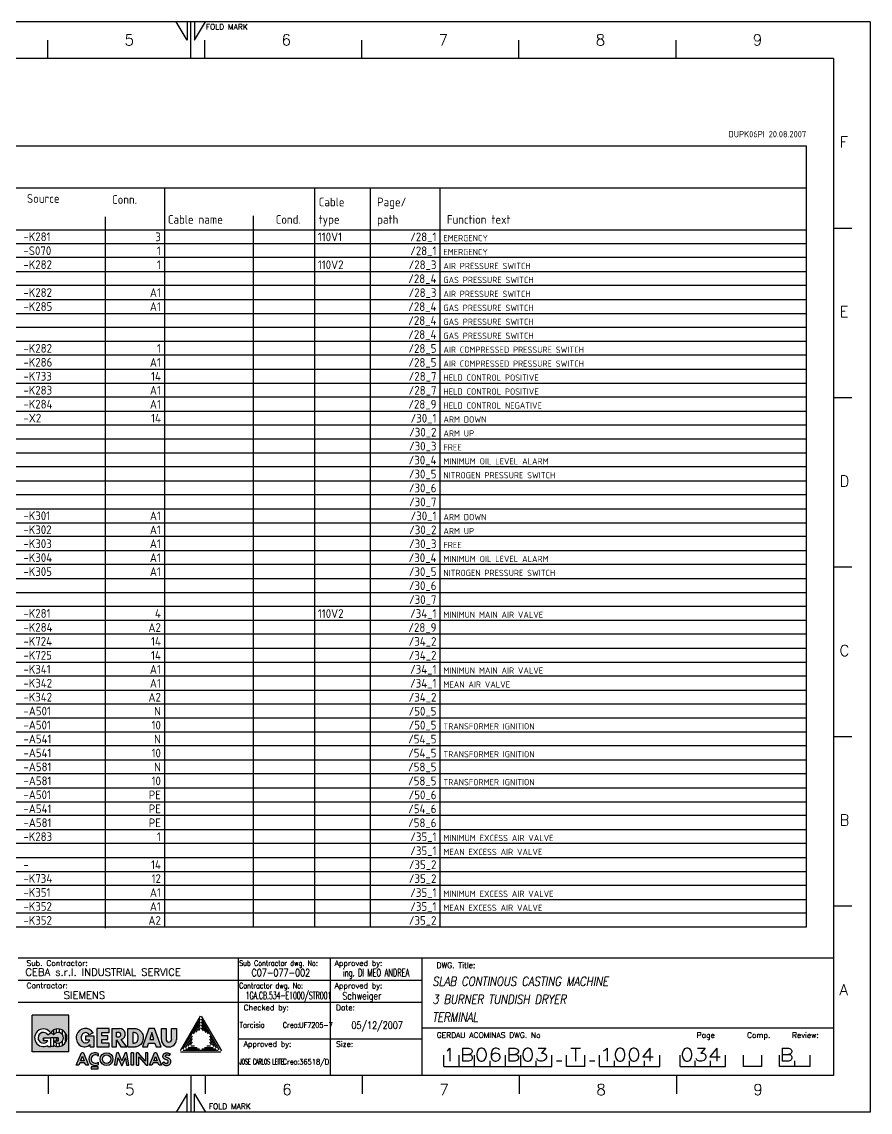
# Model space of a CAD drawing. Extents: x 520 to 940, y 6 to 303.
# Drawn here: x 709.1 to 940.2, y 6.5 to 303.5 of the extents above; entities that cross this region are included whole.
import ezdxf
from ezdxf.enums import TextEntityAlignment as Align

# ---------------------------------------------------------------- set-up
doc = ezdxf.new("R2010")
doc.units = 0
doc.header["$LTSCALE"] = 25
doc.header["$MEASUREMENT"] = 0
doc.linetypes.add('EPLANLINE7', pattern=[0])
doc.layers.get('0').update_dxf_attribs({"linetype": 'CONTINUOUS'})
for name, color, linetype in [('BORDO', 1, 'CONTINUOUS'), ('FORM_1', 7, 'CONTINUOUS'), ('FORM_2', 4, 'CONTINUOUS'), ('FORM_3', 6, 'CONTINUOUS'), ('FORM_4', 1, 'CONTINUOUS'), ('TESTO', 5, 'CONTINUOUS')]:
    doc.layers.add(name, color=color, linetype=linetype)
doc.styles.add('ROMANS', font='romans.shx', dxfattribs={"width": 0.7, "oblique": 10, "height": 4})
doc.styles.get("Standard").update_dxf_attribs({"font": 'isocp.shx'})

# ---------------------------------------------------------------- blocks, each defined once
blk = doc.blocks.new('Format A3')
at = {"layer": 'FORM_1'}
h = blk.add_hatch(color=256, dxfattribs=at)
edge = h.paths.add_edge_path()
edge.add_line((217.87, 22.79), (217.87, 17.78))
edge.add_line((217.87, 17.78), (219.92, 17.78))
edge.add_spline(control_points=[(219.92, 17.78), (220.24, 17.85), (220.98, 18), (221.84, 18.93), (222.13, 20.2), (221.81, 21.63), (220.8, 22.71), (219.89, 22.77), (219.58, 22.79)], knot_values=[0, 0, 0, 0, 0.968333, 2.238245, 3.514092, 4.752916, 6.526982, 7.43734, 7.43734, 7.43734, 7.43734], degree=3, periodic=0)
edge.add_line((219.58, 22.79), (217.87, 22.79))
edge = h.paths.add_edge_path(flags=16)
edge.add_spline(control_points=[(219.59, 21.67), (219.7, 21.66), (220.06, 21.63), (220.6, 21.16), (220.68, 20.32), (220.63, 19.48), (220.1, 18.85), (219.69, 18.84), (219.58, 18.84)], knot_values=[0, 0, 0, 0, 0.326882, 1.089251, 1.872602, 2.763575, 3.625522, 3.966209, 3.966209, 3.966209, 3.966209], degree=3, periodic=0)
edge.add_line((219.58, 18.84), (219.17, 18.84))
edge.add_line((219.17, 18.84), (219.17, 21.67))
edge.add_line((219.17, 21.67), (219.59, 21.67))
h.paths.add_polyline_path([(223.55, 22.79), (221.81, 17.78), (223.19, 17.78), (223.48, 18.84), (225.23, 18.84), (225.54, 17.78), (226.94, 17.78), (225.11, 22.79)])
h.paths.add_polyline_path([(224.33, 21.67), (224.94, 19.81), (223.79, 19.81)], flags=16)
h.paths.add_polyline_path([(228.25, 22.79), (226.96, 22.79), (226.97, 19.8, 0.995265), (231.07, 19.81), (231.07, 22.79), (229.77, 22.79), (229.77, 19.87, -1), (228.25, 19.87)])
h.paths.add_polyline_path([(215.57, 22.79), (213.43, 22.79), (213.43, 17.78), (214.72, 17.78), (214.72, 19.66), (215.93, 17.78), (217.52, 17.78), (216.02, 19.84, 0.906396)])
h.paths.add_polyline_path([(215.29, 20.49), (214.72, 20.5), (214.72, 21.75), (215.31, 21.75, -1.017604)], flags=16)
h.paths.add_polyline_path([(209.42, 22.79), (209.42, 17.78), (212.73, 17.78), (212.73, 18.83), (210.73, 18.83), (210.73, 19.76), (212.41, 19.76), (212.41, 20.8), (210.73, 20.8), (210.73, 21.67), (212.73, 21.67), (212.73, 22.79)])
edge = h.paths.add_edge_path()
edge.add_ellipse((206.05, 20.28), major_axis=(0, -2.49), ratio=0.91559, start_angle=180.5657, end_angle=401.2517)
edge.add_line((207.56, 18.41), (207.56, 17.78))
edge.add_line((207.56, 17.78), (208.68, 17.78))
edge.add_line((208.68, 17.78), (208.68, 20.66))
edge.add_line((208.68, 20.66), (206.26, 20.66))
edge.add_line((206.26, 20.66), (206.26, 19.69))
edge.add_line((206.26, 19.69), (207.49, 19.69))
edge.add_ellipse((206.34, 20.25), major_axis=(0, -1.41), ratio=0.88785, start_angle=126.9107, end_angle=426.8029, ccw=False)
edge.add_line((207.34, 21.09), (208.41, 21.6))
edge.add_arc((206.36, 20.45), 2.34, 29.2872, 98.191)
h.paths.add_polyline_path([(205.74, 16.12), (205.19, 16.12), (203.77, 12.78), (204.46, 12.78), (204.76, 13.48), (206.07, 13.48), (206.44, 12.78), (207.11, 12.79)])
h.paths.add_polyline_path([(205.46, 15.22), (205.93, 14.01), (204.97, 14.01)], flags=16)
h.paths.add_polyline_path([(209.78, 12.92), (209.78, 13.66, -2.423597), (209.78, 15.28), (209.78, 16.02, 1.652966)])
h.paths.add_polyline_path([(210.29, 14.45, 1), (213.8, 14.45, 1)])
h.paths.add_polyline_path([(213.19, 14.45, -1), (210.89, 14.45, -1)], flags=16)
h.paths.add_polyline_path([(215.31, 16.12), (214.82, 16.12), (214.22, 12.78), (214.87, 12.78), (215.21, 14.84), (216.1, 12.73), (216.28, 12.73), (217.19, 14.84), (217.49, 12.78), (218.15, 12.78), (217.6, 16.12), (217.12, 16.12), (216.2, 13.99)])
h.paths.add_polyline_path([(219.4, 16.12), (218.75, 16.12), (218.75, 12.78), (219.4, 12.78)])
h.paths.add_polyline_path([(220.16, 12.78), (220.81, 12.78), (220.81, 15.04), (222.79, 12.78), (223.3, 12.78), (223.3, 16.12), (222.65, 16.12), (222.65, 13.88), (220.68, 16.12), (220.16, 16.12)])
h.paths.add_polyline_path([(225.66, 16.12), (225.13, 16.12), (223.7, 12.77), (224.39, 12.77), (224.69, 13.47), (226, 13.47), (226.37, 12.77), (227.04, 12.77)])
h.paths.add_polyline_path([(225.39, 15.2), (225.86, 14), (224.9, 14)], flags=16)
edge = h.paths.add_edge_path()
edge.add_spline(control_points=[(229.42, 15.81), (229.38, 15.84), (229.32, 15.89), (229.21, 15.96), (229.1, 16.02), (228.95, 16.09), (228.79, 16.14), (228.58, 16.18), (228.37, 16.18), (228.14, 16.15), (227.97, 16.08), (227.8, 16), (227.66, 15.88), (227.54, 15.75), (227.47, 15.59), (227.4, 15.42), (227.39, 15.24), (227.4, 15.04), (227.44, 14.85), (227.57, 14.66), (227.73, 14.54), (227.92, 14.42), (228.08, 14.35), (228.25, 14.29), (228.42, 14.23), (228.59, 14.16), (228.73, 14.07), (228.81, 13.98), (228.85, 13.89), (228.87, 13.78), (228.86, 13.67), (228.81, 13.54), (228.72, 13.42), (228.56, 13.32), (228.37, 13.29), (228.2, 13.3), (228.07, 13.34), (227.98, 13.38), (227.9, 13.44), (227.81, 13.5), (227.72, 13.6), (227.68, 13.69), (227.64, 13.74)], knot_values=[0, 0, 0, 0, 0.129897, 0.252239, 0.381983, 0.506097, 0.749316, 0.87783, 1.167741, 1.365595, 1.552935, 1.738999, 1.918105, 2.09238, 2.269928, 2.449255, 2.632957, 2.790606, 3.065835, 3.193419, 3.483878, 3.653535, 3.853782, 4.021202, 4.182707, 4.402789, 4.570564, 4.668988, 4.759204, 4.855589, 5.007336, 5.095097, 5.270281, 5.443299, 5.63607, 5.844858, 5.950481, 6.046454, 6.146081, 6.249423, 6.351995, 6.544354, 6.544354, 6.544354, 6.544354], degree=3, periodic=0)
edge.add_line((227.64, 13.74), (227.22, 13.33))
edge.add_spline(control_points=[(227.22, 13.33), (227.25, 13.3), (227.3, 13.21), (227.44, 13.06), (227.61, 12.91), (227.84, 12.8), (228.04, 12.73), (228.25, 12.7), (228.44, 12.69), (228.72, 12.72), (228.99, 12.82), (229.25, 13.03), (229.41, 13.25), (229.53, 13.57), (229.55, 13.89), (229.48, 14.23), (229.32, 14.44), (229.15, 14.58), (228.98, 14.67), (228.78, 14.76), (228.59, 14.83), (228.39, 14.91), (228.2, 15), (228.05, 15.18), (228.07, 15.39), (228.2, 15.54), (228.35, 15.61), (228.48, 15.63), (228.66, 15.63), (228.84, 15.57), (228.98, 15.46), (229.05, 15.4), (229.08, 15.37)], knot_values=[0, 0, 0, 0, 0.131114, 0.305389, 0.623258, 0.772631, 1.083491, 1.243018, 1.425854, 1.654083, 2.072988, 2.274716, 2.662927, 2.870188, 3.280959, 3.591243, 3.888658, 4.0589, 4.248032, 4.476436, 4.699919, 4.85554, 5.137678, 5.317889, 5.513624, 5.728226, 5.888869, 5.979085, 6.142909, 6.403998, 6.552706, 6.676571, 6.676571, 6.676571, 6.676571], degree=3, periodic=0)
edge.add_line((229.08, 15.37), (229.42, 15.81))
h.paths.add_polyline_path([(207.88, 12.33), (207.88, 11.83), (209.78, 11.83), (209.79, 12.33)])
h.paths.add_polyline_path([(201.77, 26.45), (191.77, 26.45), (191.77, 16.45), (201.77, 16.45)])
h.paths.add_polyline_path([(197.64, 18.19), (197.64, 17.87), (196.84, 17.87), (196.04, 17.87), (196.04, 18.19, -2.312045), (196.84, 21.6, -2.312045)], flags=16)
h.paths.add_polyline_path([(197.64, 19.43), (198.44, 19.43), (198.44, 20.27), (196.84, 20.27), (194.84, 20.27), (194.84, 19.43), (196.04, 19.43, -3.248328), (196.05, 21.08), (196.84, 21.6), (197.62, 21.08, -3.248328)], flags=0)
for p, q in [((420, 297), (0, 297)), ((234, 292), (231, 297)), ((234, 297), (234, 292)), ((235, 287), (235, 297)), ((236, 292), (239, 297)), ((236, 297), (236, 292)), ((420, 297), (420, 0)), ((195.93, 292), (195.93, 287)), ((238.7, 292), (238.7, 287)), ((281.48, 292), (281.48, 287)), ((324.26, 292), (324.26, 287)), ((367.03, 292), (367.03, 287)), ((410, 240.83), (415, 240.83)), ((410, 194.66), (415, 194.66)), ((410, 148.5), (415, 148.5)), ((410, 102.33), (415, 102.33)), ((410, 56.17), (415, 56.17)), ((248, 30), (248, 42)), ((273, 10), (273, 42)), ((188.01, 36), (298, 36)), ((191.77, 16.45), (191.77, 26.45)), ((201.77, 26.45), (191.77, 26.45)), ((201.77, 16.45), (201.77, 26.45)), ((237.53, 26.19), (232.06, 16.71)), ((237.53, 25.39), (232.76, 17.12)), ((237.53, 24.59), (235.65, 21.33)), ((237.53, 23.79), (236.34, 21.73)), ((237.83, 26.19), (243.31, 16.71)), ((237.83, 25.39), (242.62, 17.11)), ((237.83, 24.59), (239.72, 21.33)), ((237.83, 23.79), (239.03, 21.73)), ((196.04, 21.07), (196.84, 21.6)), ((197.64, 21.07), (196.84, 21.6)), ((197.64, 21.07), (197.64, 22.35)), ((198.44, 21.68), (198.44, 22.64)), ((199.24, 21.68), (199.24, 22.64)), ((200.04, 21.11), (200.04, 22.35)), ((200.84, 18.94), (200.84, 21.6)), ((208.41, 21.6), (207.34, 21.09)), ((209.42, 22.79), (209.42, 17.78)), ((212.73, 22.79), (209.42, 22.79)), ((210.73, 20.8), (210.73, 21.67)), ((210.73, 21.67), (212.73, 21.67)), ((212.41, 20.8), (210.73, 20.8)), ((212.41, 19.76), (212.41, 20.8)), ((212.73, 21.67), (212.73, 22.79)), ((213.43, 22.79), (213.43, 17.78)), ((213.43, 22.79), (215.57, 22.79)), ((214.72, 20.5), (214.72, 21.75)), ((214.72, 21.75), (215.31, 21.75)), ((217.87, 17.78), (217.87, 22.79)), ((217.87, 22.79), (219.58, 22.79)), ((223.55, 22.79), (221.81, 17.78)), ((225.11, 22.79), (223.55, 22.79)), ((224.33, 21.67), (223.79, 19.81)), ((224.94, 19.81), (224.33, 21.67)), ((226.94, 17.78), (225.11, 22.79)), ((226.97, 19.83), (226.96, 22.79)), ((226.96, 22.79), (228.25, 22.79)), ((228.25, 22.79), (228.25, 19.87)), ((229.77, 19.87), (229.77, 22.79)), ((229.77, 22.79), (231.07, 22.79)), ((231.07, 22.79), (231.07, 19.81)), ((237.53, 22.99), (237.04, 22.13)), ((237.83, 22.99), (238.33, 22.13)), ((298, 23), (410, 23)), ((194.84, 20.27), (196.84, 20.27)), ((194.84, 20.27), (196.84, 20.27)), ((194.84, 19.43), (194.84, 20.27)), ((194.84, 20.27), (194.84, 19.43)), ((196.04, 19.43), (194.84, 19.43)), ((196.04, 17.87), (196.04, 18.19)), ((196.04, 17.87), (196.84, 17.87)), ((196.84, 17.87), (196.84, 20.27)), ((198.84, 20.27), (196.84, 20.27)), ((198.84, 20.27), (196.84, 20.27)), ((197.64, 17.87), (196.84, 17.87)), ((197.64, 17.87), (197.64, 20.27)), ((197.64, 19.43), (198.84, 19.43)), ((197.64, 17.87), (197.64, 18.19)), ((198.44, 19.43), (198.44, 20.27)), ((198.44, 17.9), (198.44, 18.86)), ((198.84, 20.27), (198.84, 19.43)), ((198.84, 19.43), (198.84, 20.27)), ((199.24, 17.9), (199.24, 18.86)), ((200.04, 18.19), (200.04, 19.43)), ((208.68, 20.66), (206.26, 20.66)), ((206.26, 20.66), (206.26, 19.69)), ((206.26, 19.69), (207.49, 19.69)), ((207.56, 17.78), (207.56, 18.41)), ((208.68, 17.78), (208.68, 20.66)), ((210.73, 18.83), (210.73, 19.76)), ((210.73, 19.76), (212.41, 19.76)), ((212.73, 18.83), (210.73, 18.83)), ((212.73, 17.78), (212.73, 18.83)), ((214.72, 20.5), (215.31, 20.49)), ((214.72, 19.66), (215.93, 17.78)), ((214.72, 17.78), (214.72, 19.66)), ((217.52, 17.78), (216.02, 19.84)), ((223.19, 17.78), (223.48, 18.84)), ((223.48, 18.84), (225.23, 18.84)), ((223.79, 19.81), (224.94, 19.81)), ((225.23, 18.84), (225.54, 17.78)), ((235.33, 20.78), (233.45, 17.52)), ((235.33, 19.98), (234.14, 17.92)), ((235.33, 19.18), (234.84, 18.32)), ((234.98, 18.05), (235.98, 18.05)), ((239.39, 18.05), (240.39, 18.05)), ((240.04, 20.78), (241.92, 17.51)), ((240.04, 19.98), (241.23, 17.91)), ((240.04, 19.18), (240.54, 18.31)), ((248, 20), (298, 20)), ((201.77, 16.45), (191.77, 16.45)), ((203.77, 12.78), (205.19, 16.12)), ((204.97, 14.01), (205.46, 15.22)), ((205.74, 16.12), (205.19, 16.12)), ((205.46, 15.22), (205.93, 14.01)), ((205.74, 16.12), (207.11, 12.79)), ((207.56, 17.78), (208.68, 17.78)), ((209.42, 17.78), (212.73, 17.78)), ((209.78, 16.02), (209.78, 15.23)), ((213.43, 17.78), (214.72, 17.78)), ((214.22, 12.78), (214.82, 16.12)), ((215.31, 16.12), (214.82, 16.12)), ((216.2, 13.99), (215.31, 16.12)), ((215.93, 17.78), (217.52, 17.78)), ((217.12, 16.12), (216.2, 13.99)), ((217.6, 16.12), (217.12, 16.12)), ((218.15, 12.78), (217.6, 16.12)), ((217.87, 17.78), (219.92, 17.78)), ((218.75, 12.78), (218.75, 16.12)), ((219.4, 16.12), (218.75, 16.12)), ((219.4, 16.12), (219.4, 12.78)), ((220.16, 12.79), (220.16, 16.12)), ((220.68, 16.12), (220.16, 16.12)), ((222.65, 13.88), (220.68, 16.12)), ((220.81, 15.04), (222.79, 12.78)), ((220.81, 12.78), (220.81, 15.04)), ((221.81, 17.78), (223.19, 17.78)), ((222.65, 16.12), (222.65, 13.88)), ((223.3, 16.12), (222.65, 16.12)), ((223.3, 12.78), (223.3, 16.12)), ((223.7, 12.77), (225.13, 16.12)), ((224.9, 14), (225.39, 15.2)), ((225.66, 16.12), (225.13, 16.12)), ((225.39, 15.2), (225.86, 14)), ((225.54, 17.78), (226.94, 17.78)), ((225.66, 16.12), (227.04, 12.77)), ((229.08, 15.36), (229.42, 15.81)), ((232.21, 16.45), (243.16, 16.45)), ((232.9, 16.85), (242.47, 16.85)), ((233.6, 17.25), (237.37, 17.25)), ((234.29, 17.65), (236.67, 17.65)), ((238, 17.25), (241.77, 17.25)), ((238.7, 17.65), (241.08, 17.65)), ((204.46, 12.78), (203.77, 12.78)), ((204.76, 13.48), (204.46, 12.78)), ((206.07, 13.48), (204.76, 13.48)), ((205.93, 14.01), (204.97, 14.01)), ((206.44, 12.78), (206.07, 13.48)), ((207.11, 12.79), (206.44, 12.78)), ((207.88, 12.33), (207.88, 11.83)), ((209.79, 12.33), (207.88, 12.33)), ((209.78, 13.66), (209.78, 12.9)), ((209.78, 11.83), (209.79, 12.33)), ((214.87, 12.78), (214.22, 12.78)), ((214.87, 12.78), (215.21, 14.84)), ((215.21, 14.84), (216.1, 12.73)), ((216.1, 12.73), (216.28, 12.73)), ((216.28, 12.73), (217.19, 14.84)), ((217.19, 14.84), (217.49, 12.78)), ((217.49, 12.78), (218.15, 12.78)), ((219.4, 12.78), (218.75, 12.78)), ((220.16, 12.78), (220.81, 12.78)), ((222.79, 12.78), (223.3, 12.78)), ((224.39, 12.77), (223.7, 12.77)), ((224.69, 13.47), (224.39, 12.77)), ((226, 13.47), (224.69, 13.47)), ((225.86, 14), (224.9, 14)), ((226.37, 12.77), (226, 13.47)), ((227.04, 12.77), (226.37, 12.77)), ((227.22, 13.33), (227.64, 13.74)), ((196.11, 10), (196.11, 5)), ((207.88, 11.83), (209.78, 11.83)), ((235, 10), (235, 0)), ((238.89, 10), (238.89, 5)), ((281.66, 10), (281.66, 5)), ((324.44, 10), (324.44, 5)), ((367.22, 10), (367.22, 5)), ((234, 5), (231, 0)), ((234, 0), (234, 5)), ((236, 5), (239, 0)), ((236, 0), (236, 5)), ((420, 0), (0, 0))]:
    blk.add_line(p, q, dxfattribs=at)
blk.add_lwpolyline([(219.59, 21.67), (219.17, 21.67), (219.17, 18.84), (219.58, 18.84)], dxfattribs=at)
for radius in [1.75, 1.15]:
    blk.add_circle((212.04, 14.45), radius, dxfattribs=at)
for centre, radius, start, end in [((194.84, 20.27), 2.4, 33.5573, 300), ((194.84, 20.27), 1.46, 33.5573, 325.1132), ((198.84, 20.27), 2.4, 240, 146.4427), ((198.84, 20.27), 1.46, 214.8868, 146.4427), ((206.36, 20.45), 2.34, 29.2872, 98.191), ((215.31, 21.12), 0.633, 270, 90), ((215.65, 21.29), 1.5, 284.2434, 92.9996), ((229.02, 19.82), 2.05, 179.8525, 0.1475), ((229.01, 19.87), 0.761, 180, 0), ((208.97, 14.47), 1.75, 62.3456, 297.6544), ((208.97, 14.47), 1.15, 44.8431, 315.1569)]:
    blk.add_arc(centre, radius, start, end, dxfattribs=at)
for centre, major_axis, ratio, start_param, end_param in [((206.05, 20.28), (0, -2.49), 0.91559, 3.151467, 7.003163), ((206.34, 20.25), (0, -1.41), 0.88785, 2.21501, 7.449115)]:
    blk.add_ellipse(centre, major_axis=major_axis, ratio=ratio, start_param=start_param, end_param=end_param, dxfattribs=at)
for points in [[(219.58, 22.79), (220.48, 22.65), (221.76, 21.42), (222.04, 20.21), (221.73, 18.97), (220.84, 18.07), (219.92, 17.78)], [(219.58, 18.84), (219.91, 18.87), (220.52, 19.48), (220.66, 20.37), (220.5, 21.13), (219.91, 21.62), (219.59, 21.67)], [(227.22, 13.33), (227.3, 13.23), (227.41, 13.09), (227.66, 12.89), (227.79, 12.82), (228.09, 12.73), (228.24, 12.7), (228.43, 12.7), (228.65, 12.72), (229.04, 12.87), (229.2, 13), (229.43, 13.31), (229.5, 13.51), (229.53, 13.92), (229.46, 14.22), (229.28, 14.46), (229.15, 14.57), (228.99, 14.66), (228.78, 14.76), (228.57, 14.84), (228.43, 14.9), (228.18, 15.03), (228.07, 15.18), (228.09, 15.37), (228.22, 15.54), (228.37, 15.61), (228.46, 15.63), (228.62, 15.63), (228.87, 15.54), (228.99, 15.45), (229.08, 15.37)], [(227.64, 13.74), (227.75, 13.58), (227.81, 13.5), (227.9, 13.44), (227.98, 13.38), (228.07, 13.35), (228.17, 13.31), (228.38, 13.3), (228.56, 13.33), (228.71, 13.43), (228.82, 13.57), (228.85, 13.65), (228.86, 13.8), (228.84, 13.89), (228.8, 13.98), (228.74, 14.05), (228.6, 14.15), (228.4, 14.23), (228.25, 14.29), (228.09, 14.35), (227.91, 14.43), (227.76, 14.52), (227.54, 14.71), (227.47, 14.81), (227.4, 15.08), (227.39, 15.24), (227.41, 15.42), (227.47, 15.59), (227.55, 15.75), (227.66, 15.88), (227.8, 15.99), (227.97, 16.08), (228.14, 16.14), (228.34, 16.17), (228.63, 16.17), (228.75, 16.14), (228.99, 16.07), (229.1, 16.02), (229.21, 15.96), (229.31, 15.89), (229.42, 15.81)]]:
    blk.add_spline(points, degree=3, dxfattribs=at)
at = {"layer": 'FORM_3'}
for p, q in [((410, 287), (25, 287)), ((410, 287), (410, 10)), ((410, 10), (25, 10))]:
    blk.add_line(p, q, dxfattribs=at)
at = {"layer": 'FORM_4'}
for p, q in [((188.01, 42), (410, 42)), ((298, 10), (298, 42)), ((188.01, 30), (298, 30)), ((248, 10), (248, 30)), ((303.88, 12.42), (303.88, 15.51)), ((308.08, 12.42), (308.08, 15.51)), ((312.28, 12.42), (312.28, 15.51)), ((320.68, 12.42), (320.68, 15.51)), ((324.88, 12.42), (324.88, 15.51)), ((333.28, 12.42), (333.28, 15.51)), ((337.28, 12.42), (337.28, 15.51)), ((342.28, 12.42), (342.28, 15.51)), ((346.28, 12.42), (346.28, 15.51)), ((362.68, 12.42), (362.68, 15.51)), ((368.28, 12.42), (368.28, 15.51)), ((380.58, 12.42), (380.58, 15.51)), ((385.48, 12.42), (385.48, 15.51)), ((390.48, 12.42), (390.48, 15.51)), ((395.28, 12.42), (395.28, 15.51)), ((403.68, 12.42), (403.68, 15.51)), ((303.88, 12.42), (333.28, 12.42)), ((316.48, 12.42), (316.48, 13.97)), ((316.48, 12.42), (316.48, 13.97)), ((329.08, 12.42), (329.08, 13.97)), ((334.53, 13.97), (336.06, 13.97)), ((342.28, 12.42), (337.28, 12.42)), ((343.53, 13.97), (345.03, 13.97)), ((346.28, 12.42), (346.28, 13.97)), ((346.28, 12.42), (362.68, 12.42)), ((350.38, 12.42), (350.38, 13.97)), ((354.48, 12.42), (354.48, 13.97)), ((358.58, 12.42), (358.58, 13.97)), ((368.28, 12.42), (380.58, 12.42)), ((372.38, 12.42), (372.38, 13.97)), ((376.48, 12.42), (376.48, 13.97)), ((390.48, 12.42), (385.48, 12.42)), ((399.13, 12.42), (395.28, 12.42)), ((403.68, 12.42), (399.13, 12.42)), ((399.48, 12.42), (399.48, 13.97))]:
    blk.add_line(p, q, dxfattribs=at)
at = {"layer": 'FORM_1', "style": 'ROMANS'}
for p in [(239.05, 294.88), (239.88, 0.84)]:
    blk.add_text('FOLD MARK', height=1.5, dxfattribs=at).set_placement(p)
at = {"layer": 'FORM_2', "style": 'ROMANS'}
for s, p in [('Sub. Contractor:', (190.24, 39.84)), ('Approved by:', (274.17, 39.84)), ('DWG. Title:', (301.92, 39.27)), ('Contractor:', (190.24, 33.75)), ('Approved by:', (274.17, 33.72)), ('Checked by:', (249.38, 27.74)), ('Date:', (274.53, 27.74)), ('GERDAU ACOMINAS DWG. No', (301.96, 20.23)), ('Page', (372.75, 20.23)), ('Comp.', (386.46, 20.23)), ('Review:', (398.72, 20.23)), ('Approved by:', (249.38, 17.83)), ('Size:', (274.53, 17.79))]:
    blk.add_text(s, height=1.5, dxfattribs=at).set_placement(p)
for s, width, p in [('Sub Contractor dwg. No:', 0.85, (248.15, 39.84)), ('Contractor dwg. No:', 0.85, (248.15, 33.72)), ('Crea:', 0.8, (260.02, 23)), ('Crea:', 0.8, (260.02, 13))]:
    blk.add_text(s, height=1.5, dxfattribs=dict(at, width=width)).set_placement(p)
at = {"layer": 'FORM_2', "style": 'ROMANS', "flags": 4}
for tag, p in [('21', (189.91, 37.18)), ('18', (189.91, 30.89))]:
    blk.add_attdef(tag, p, '', height=2, dxfattribs=at)
at = {"layer": 'FORM_2', "color": 4, "style": 'ROMANS', "width": 0.8, "flags": 4}
for tag, p in [('22', (251.5, 37)), ('19', (251.5, 30.8)), ('24', (278.73, 22.67))]:
    blk.add_attdef(tag, p, '', height=2, dxfattribs=at)
at = {"layer": 'FORM_2', "style": 'ROMANS', "flags": 4}
for tag, p, height, width in [('23', (276.41, 37.01), 2, 0.8), ('20', (276.22, 30.68), 2, 0.8), ('14', (248.25, 23), 1.5, 0.9), ('15', (264.49, 22.98), 1.5, 0.8), ('16', (248.25, 13), 1.5, 0.9), ('17', (264.49, 12.98), 1.5, 0.8)]:
    blk.add_attdef(tag, p, '', height=height, dxfattribs=dict(at, width=width))
at = {"layer": 'FORM_4', "style": 'ROMANS'}
for s, p in [('5', (216.92, 290.56)), ('6', (259.7, 290.56)), ('7', (302.47, 290.56)), ('8', (345.25, 290.56)), ('9', (388.03, 290.56)), ('F', (411.64, 262.73)), ('E', (411.64, 216.57)), ('D', (411.64, 170.4)), ('C', (411.64, 124.24)), ('B', (411.64, 78.07)), ('A', (411.64, 31.9)), ('5', (217.1, 4.65)), ('6', (259.88, 4.65)), ('7', (302.66, 4.65)), ('8', (345.43, 4.65)), ('9', (388.21, 4.65))]:
    blk.add_text(s, height=3, dxfattribs=at).set_placement(p)
at = {"layer": 'FORM_4', "color": 1, "style": 'ROMANS', "oblique": 10, "width": 0.8, "flags": 4}
for tag, p in [('11', (300.77, 34.39)), ('12', (300.77, 29.5)), ('13', (300.77, 24.62))]:
    blk.add_attdef(tag, p, '', height=2.5, dxfattribs=at)
at = {"layer": 'FORM_4', "color": 1, "style": 'ROMANS', "flags": 2}
blk.add_attdef('25', (279.66, 12.25), '', height=5, dxfattribs=at)
at = {"layer": 'FORM_4', "style": 'ROMANS', "width": 1.25, "flags": 4}
for tag, p in [('1', (303.88, 13.92)), ('3', (312.28, 13.92)), ('5', (324.88, 13.92)), ('7', (346.28, 13.92)), ('10', (395.28, 13.92))]:
    blk.add_attdef(tag, p, '', height=3.5, dxfattribs=at)
for tag, p in [('2', (310.18, 13.92)), ('4', (322.78, 13.92)), ('6', (339.78, 13.92)), ('9', (387.98, 13.92))]:
    blk.add_attdef(tag, text='', height=3.5, dxfattribs=at).set_placement(p, align=Align.CENTER)
at = {"layer": 'FORM_4', "color": 1, "style": 'ROMANS', "width": 1.25, "flags": 4}
blk.add_attdef('8', (368.28, 13.92), '', height=3.5, dxfattribs=at)

msp = doc.modelspace()

# ---------------------------------------------------------------- linework, layer by layer
at = {"layer": 'BORDO', "color": 4, "linetype": 'EPLANLINE7'}
for p, q in [((554.15, 269.63), (922.75, 269.63)), ((922.75, 269.63), (922.75, 56.83)), ((922.75, 56.83), (554.15, 56.83))]:
    msp.add_line(p, q, dxfattribs=at)
at = {"layer": 'BORDO', "color": 3, "linetype": 'EPLANLINE7'}
for p, q in [((554.15, 258.23), (922.75, 258.23)), ((747.95, 258.23), (747.95, 56.83)), ((788.8, 258.23), (788.8, 56.83)), ((804, 258.23), (804, 56.83)), ((823, 258.23), (823, 56.83)), ((554.15, 246.83), (922.75, 246.83)), ((554.15, 227.83), (922.75, 227.83)), ((554.15, 208.83), (922.75, 208.83)), ((554.15, 189.83), (922.75, 189.83)), ((554.15, 170.83), (922.75, 170.83)), ((554.15, 151.83), (922.75, 151.83)), ((554.15, 132.83), (922.75, 132.83)), ((554.15, 113.83), (922.75, 113.83)), ((554.15, 94.83), (922.75, 94.83)), ((554.15, 75.83), (922.75, 75.83))]:
    msp.add_line(p, q, dxfattribs=at)
at = {"layer": 'BORDO', "color": 1, "linetype": 'EPLANLINE7'}
for p, q in [((731.8, 250.34), (731.8, 56.54)), ((772.18, 250.63), (772.18, 56.83)), ((554.15, 243.03), (922.75, 243.03)), ((922.75, 239.23), (554.15, 239.23)), ((554.15, 235.43), (922.75, 235.43)), ((922.75, 231.63), (554.15, 231.63)), ((554.15, 224.03), (922.75, 224.03)), ((922.75, 220.23), (554.15, 220.23)), ((554.15, 216.43), (922.75, 216.43)), ((922.75, 212.63), (554.15, 212.63)), ((554.15, 205.03), (922.75, 205.03)), ((922.75, 201.23), (554.15, 201.23)), ((554.15, 197.43), (922.75, 197.43)), ((922.75, 193.63), (554.15, 193.63)), ((554.15, 186.03), (922.75, 186.03)), ((922.75, 182.23), (554.15, 182.23)), ((554.15, 178.43), (922.75, 178.43)), ((922.75, 174.63), (554.15, 174.63)), ((554.15, 167.03), (922.75, 167.03)), ((922.75, 163.23), (554.15, 163.23)), ((554.15, 159.43), (922.75, 159.43)), ((922.75, 155.63), (554.15, 155.63)), ((554.15, 148.03), (922.75, 148.03)), ((922.75, 144.23), (554.15, 144.23)), ((554.15, 140.43), (922.75, 140.43)), ((922.75, 136.63), (554.15, 136.63)), ((554.15, 129.03), (922.75, 129.03)), ((922.75, 125.23), (554.15, 125.23)), ((554.15, 121.43), (922.75, 121.43)), ((922.75, 117.63), (554.15, 117.63)), ((554.15, 110.03), (922.75, 110.03)), ((922.75, 106.23), (554.15, 106.23)), ((554.15, 102.43), (922.75, 102.43)), ((922.75, 98.63), (554.15, 98.63)), ((554.15, 91.03), (922.75, 91.03)), ((922.75, 87.23), (554.15, 87.23)), ((554.15, 83.43), (922.75, 83.43)), ((922.75, 79.63), (554.15, 79.63)), ((554.15, 72.03), (922.75, 72.03)), ((922.75, 68.23), (554.15, 68.23)), ((554.15, 64.43), (922.75, 64.43)), ((922.75, 60.63), (554.15, 60.63))]:
    msp.add_line(p, q, dxfattribs=at)

# ---------------------------------------------------------------- block references
ref = msp.add_blockref('Format A3', (520.17, 6.46))
ref.add_attrib('1', '1', (824.05, 20.37), dxfattribs={"layer": 'FORM_4', "height": 3.5, "style": 'ROMANS'})
ref.add_attrib('2', 'B', dxfattribs={"layer": 'FORM_4', "height": 3.5, "style": 'ROMANS', "width": 1.25}).set_placement((830.35, 20.37), align=Align.CENTER)
ref.add_attrib('3', '06', (832.45, 20.37), dxfattribs={"layer": 'FORM_4', "height": 3.5, "style": 'ROMANS', "width": 1.25})
ref.add_attrib('4', 'B', dxfattribs={"layer": 'FORM_4', "height": 3.5, "style": 'ROMANS', "width": 1.25}).set_placement((842.95, 20.37), align=Align.CENTER)
ref.add_attrib('5', '03', (845.05, 20.37), dxfattribs={"layer": 'FORM_4', "height": 3.5, "style": 'ROMANS', "width": 1.25})
ref.add_attrib('6', 'T', dxfattribs={"layer": 'FORM_4', "height": 3.5, "style": 'ROMANS', "width": 1.25}).set_placement((859.95, 20.37), align=Align.CENTER)
ref.add_attrib('7', '1004', (866.45, 20.37), dxfattribs={"layer": 'FORM_4', "height": 3.5, "style": 'ROMANS', "width": 1.25})
ref.add_attrib('8', '034', (888.45, 20.37), dxfattribs={"layer": 'FORM_4', "color": 1, "height": 3.5, "style": 'ROMANS', "width": 1.25})
ref.add_attrib('10', 'B', (915.45, 20.37), dxfattribs={"layer": 'FORM_4', "height": 3.5, "style": 'ROMANS', "width": 1.25})
ref.add_attrib('11', 'SLAB CONTINOUS CASTING MACHINE', (820.94, 40.84), dxfattribs={"layer": 'FORM_4', "color": 1, "height": 2.5, "style": 'ROMANS', "oblique": 10, "width": 0.8})
ref.add_attrib('12', '3 BURNER TUNDISH DRYER', (820.94, 35.96), dxfattribs={"layer": 'FORM_4', "color": 1, "height": 2.5, "style": 'ROMANS', "oblique": 10, "width": 0.8})
ref.add_attrib('13', 'TERMINAL', (820.94, 31.08), dxfattribs={"layer": 'FORM_4', "color": 1, "height": 2.5, "style": 'ROMANS', "oblique": 10, "width": 0.8})
ref.add_attrib('14', 'Tarcisio', (768.42, 29.46), dxfattribs={"layer": 'FORM_2', "height": 1.5, "style": 'ROMANS', "width": 0.9})
ref.add_attrib('15', 'UF7205-7', (784.67, 29.43), dxfattribs={"layer": 'FORM_2', "height": 1.5, "style": 'ROMANS', "width": 0.7})
ref.add_attrib('16', 'JOSE CARLOS LEITE', (768.42, 19.46), dxfattribs={"layer": 'FORM_2', "height": 1.5, "style": 'ROMANS', "width": 0.5})
ref.add_attrib('17', '36518/D', (784.67, 19.43), dxfattribs={"layer": 'FORM_2', "height": 1.5, "style": 'ROMANS', "width": 0.8})
ref.add_attrib('18', '       SIEMENS', (710.09, 37.35), dxfattribs={"layer": 'FORM_2', "height": 2, "style": 'ROMANS'})
ref.add_attrib('19', '1GA.CB.534-E1000/STR001', (770.11, 37.26), dxfattribs={"layer": 'FORM_2', "color": 4, "height": 2, "style": 'ROMANS', "width": 0.5})
ref.add_attrib('20', 'Schweiger', (796.4, 37.14), dxfattribs={"layer": 'FORM_2', "height": 2, "style": 'ROMANS', "width": 0.8})
ref.add_attrib('21', 'CEBA s.r.I. INDUSTRIAL SERVICE', (710.09, 43.63), dxfattribs={"layer": 'FORM_2', "height": 2, "style": 'ROMANS'})
ref.add_attrib('22', 'C07-077-002', (771.68, 43.46), dxfattribs={"layer": 'FORM_2', "color": 4, "height": 2, "style": 'ROMANS', "width": 0.8})
ref.add_attrib('23', 'ing. DI MEO ANDREA', (796.58, 43.46), dxfattribs={"layer": 'FORM_2', "height": 2, "style": 'ROMANS', "width": 0.6})
ref.add_attrib('24', '05/12/2007', (798.9, 29.13), dxfattribs={"layer": 'FORM_2', "color": 4, "height": 2, "style": 'ROMANS', "width": 0.8})

# ---------------------------------------------------------------- texts
at = {"layer": 'BORDO', "color": 2, "width": 1.000667}
msp.add_text('DUPK06PI 20.08.2007', height=1.71, dxfattribs=at).set_placement((922.75, 272), align=Align.RIGHT)
at = {"layer": 'BORDO', "color": 3, "width": 1.0032}
for s, p in [('Source', (710.52, 254.14)), ('Conn.', (733.7, 253.86)), ('Cable', (789.99, 253.19)), ('Page/', (805.9, 253.19)), ('Cable name', (748.9, 248.44)), ('type', (789.99, 248.44)), ('path', (805.9, 248.44)), ('Function text', (824.9, 248.44))]:
    msp.add_text(s, height=2.375, dxfattribs=at).set_placement(p)
msp.add_text('Cond.', height=2.375, dxfattribs=at).set_placement((781.68, 248.44), align=Align.CENTER)
at = {"layer": 'TESTO', "color": 3, "width": 1.0032}
for s, height, p in [('-K281', 2.375, (709.57, 243.72)), ('110V1', 2.375, (789.75, 243.69)), ('-S070', 2.375, (709.57, 239.92)), ('-K282', 2.375, (709.57, 236.12)), ('110V2', 2.375, (789.75, 236.09)), ('-K282', 2.375, (709.57, 228.52)), ('-K285', 2.375, (709.57, 224.72)), ('-K282', 2.375, (709.57, 213.32)), ('-K286', 2.375, (709.57, 209.52)), ('-K733', 2.375, (709.57, 205.72)), ('-K283', 2.375, (709.57, 201.92)), ('-K284', 2.375, (709.57, 198.12)), ('-X2', 2.375, (709.57, 194.32)), ('-K301', 2.375, (709.57, 167.72)), ('-K302', 2.375, (709.57, 163.92)), ('-K303', 2.375, (709.57, 160.12)), ('-K304', 2.375, (709.57, 156.32)), ('-K305', 2.375, (709.57, 152.52)), ('-K281', 2.375, (709.57, 141.12)), ('110V2', 2.375, (789.75, 141.09)), ('-K284', 2.375, (709.57, 137.32)), ('-K724', 2.375, (709.57, 133.52)), ('-K725', 2.375, (709.57, 129.72)), ('-K341', 2.375, (709.57, 125.92)), ('-K342', 2.375, (709.57, 122.12)), ('-K342', 2.375, (709.57, 118.32)), ('-A501', 2.375, (709.57, 114.52)), ('-A501', 2.375, (709.57, 110.72)), ('-A541', 2.375, (709.57, 106.92)), ('-A541', 2.375, (709.57, 103.12)), ('-A581', 2.375, (709.57, 99.32)), ('-A581', 2.375, (709.57, 95.52)), ('-A501', 2.375, (709.57, 91.72)), ('-A541', 2.375, (709.57, 87.92)), ('-A581', 2.375, (709.57, 84.12)), ('-K283', 2.375, (709.57, 80.32)), ('-', 2.38, (709.57, 72.72)), ('-K734', 2.375, (709.57, 68.92)), ('-K351', 2.375, (709.57, 65.12)), ('-K352', 2.375, (709.57, 61.32)), ('-K352', 2.375, (709.57, 57.52))]:
    msp.add_text(s, height=height, dxfattribs=at).set_placement(p)
for s, height, p in [('3', 2.38, (747, 243.69)), ('/28_1', 2.375, (822.05, 243.69)), ('1', 2.38, (747, 239.89)), ('/28_1', 2.375, (822.05, 239.89)), ('1', 2.38, (747, 236.09)), ('/28_3', 2.375, (822.05, 236.09)), ('/28_4', 2.375, (822.05, 232.29)), ('A1', 2.375, (747, 228.49)), ('/28_3', 2.375, (822.05, 228.49)), ('A1', 2.375, (747, 224.69)), ('/28_4', 2.375, (822.05, 224.69)), ('/28_4', 2.375, (822.05, 220.89)), ('/28_4', 2.375, (822.05, 217.09)), ('1', 2.38, (747, 213.29)), ('/28_5', 2.375, (822.05, 213.29)), ('A1', 2.375, (747, 209.49)), ('/28_5', 2.375, (822.05, 209.49)), ('14', 2.375, (747, 205.69)), ('/28_7', 2.375, (822.05, 205.69)), ('A1', 2.375, (747, 201.89)), ('/28_7', 2.375, (822.05, 201.89)), ('A1', 2.375, (747, 198.09)), ('/28_9', 2.375, (822.05, 198.09)), ('14', 2.375, (747, 194.29)), ('/30_1', 2.375, (822.05, 194.29)), ('/30_2', 2.375, (822.05, 190.49)), ('/30_3', 2.375, (822.05, 186.69)), ('/30_4', 2.375, (822.05, 182.89)), ('/30_5', 2.375, (822.05, 179.09)), ('/30_6', 2.375, (822.05, 175.29)), ('/30_7', 2.375, (822.05, 171.49)), ('A1', 2.375, (747, 167.69)), ('/30_1', 2.375, (822.05, 167.69)), ('A1', 2.375, (747, 163.89)), ('/30_2', 2.375, (822.05, 163.89)), ('A1', 2.375, (747, 160.09)), ('/30_3', 2.375, (822.05, 160.09)), ('A1', 2.375, (747, 156.29)), ('/30_4', 2.375, (822.05, 156.29)), ('A1', 2.375, (747, 152.49)), ('/30_5', 2.375, (822.05, 152.49)), ('/30_6', 2.375, (822.05, 148.69)), ('/30_7', 2.375, (822.05, 144.89)), ('4', 2.38, (747, 141.09)), ('/34_1', 2.375, (822.05, 141.09)), ('A2', 2.375, (747, 137.29)), ('/28_9', 2.375, (822.05, 137.29)), ('14', 2.375, (747, 133.49)), ('/34_2', 2.375, (822.05, 133.49)), ('14', 2.375, (747, 129.69)), ('/34_2', 2.375, (822.05, 129.69)), ('A1', 2.375, (747, 125.89)), ('/34_1', 2.375, (822.05, 125.89)), ('A1', 2.375, (747, 122.09)), ('/34_1', 2.375, (822.05, 122.09)), ('A2', 2.375, (747, 118.29)), ('/34_2', 2.375, (822.05, 118.29)), ('N', 2.38, (747, 114.49)), ('/50_5', 2.375, (822.05, 114.49)), ('10', 2.375, (747, 110.69)), ('/50_5', 2.375, (822.05, 110.69)), ('N', 2.38, (747, 106.89)), ('/54_5', 2.375, (822.05, 106.89)), ('10', 2.375, (747, 103.09)), ('/54_5', 2.375, (822.05, 103.09)), ('N', 2.38, (747, 99.29)), ('/58_5', 2.375, (822.05, 99.29)), ('10', 2.375, (747, 95.49)), ('/58_5', 2.375, (822.05, 95.49)), ('PE', 2.375, (747, 91.69)), ('/50_6', 2.375, (822.05, 91.69)), ('PE', 2.375, (747, 87.89)), ('/54_6', 2.375, (822.05, 87.89)), ('PE', 2.375, (747, 84.09)), ('/58_6', 2.375, (822.05, 84.09)), ('1', 2.38, (747, 80.29)), ('/35_1', 2.375, (822.05, 80.29)), ('/35_1', 2.375, (822.05, 76.49)), ('14', 2.375, (747, 72.69)), ('/35_2', 2.375, (822.05, 72.69)), ('12', 2.375, (747, 68.89)), ('/35_2', 2.375, (822.05, 68.89)), ('A1', 2.375, (747, 65.09)), ('/35_1', 2.375, (822.05, 65.09)), ('A1', 2.375, (747, 61.29)), ('/35_1', 2.375, (822.05, 61.29)), ('A2', 2.375, (747, 57.49)), ('/35_2', 2.375, (822.05, 57.49))]:
    msp.add_text(s, height=height, dxfattribs=at).set_placement(p, align=Align.RIGHT)
at = {"layer": 'TESTO', "color": 2, "width": 1.000667}
for s, p in [('EMERGENCY', (823.95, 243.69)), ('EMERGENCY', (823.95, 239.89)), ('AIR PRESSURE SWITCH', (823.95, 236.09)), ('GAS PRESSURE SWITCH', (823.95, 232.29)), ('AIR PRESSURE SWITCH', (823.95, 228.49)), ('GAS PRESSURE SWITCH', (823.95, 224.69)), ('GAS PRESSURE SWITCH', (823.95, 220.89)), ('GAS PRESSURE SWITCH', (823.95, 217.09)), ('AIR COMPRESSED PRESSURE SWITCH', (823.95, 213.29)), ('AIR COMPRESSED PRESSURE SWITCH', (823.95, 209.49)), ('HELD CONTROL POSITIVE', (823.95, 205.69)), ('HELD CONTROL POSITIVE', (823.95, 201.89)), ('HELD CONTROL NEGATIVE', (823.95, 198.09)), ('ARM DOWN', (823.95, 194.29)), ('ARM UP', (823.95, 190.49)), ('FREE', (823.95, 186.69)), ('MINIMUM OIL LEVEL ALARM', (823.95, 182.89)), ('NITROGEN PRESSURE SWITCH', (823.95, 179.09)), ('ARM DOWN', (823.95, 167.69)), ('ARM UP', (823.95, 163.89)), ('FREE', (823.95, 160.09)), ('MINIMUM OIL LEVEL ALARM', (823.95, 156.29)), ('NITROGEN PRESSURE SWITCH', (823.95, 152.49)), ('MINIMUN MAIN AIR VALVE', (823.95, 141.09)), ('MINIMUN MAIN AIR VALVE', (823.95, 125.89)), ('MEAN AIR VALVE', (823.95, 122.09)), ('TRANSFORMER IGNITION', (823.95, 110.69)), ('TRANSFORMER IGNITION', (823.95, 103.09)), ('TRANSFORMER IGNITION', (823.95, 95.49)), ('MINIMUM EXCESS AIR VALVE', (823.95, 80.29)), ('MEAN EXCESS AIR VALVE', (823.95, 76.49)), ('MINIMUM EXCESS AIR VALVE', (823.95, 65.09)), ('MEAN EXCESS AIR VALVE', (823.95, 61.29))]:
    msp.add_text(s, height=1.71, dxfattribs=at).set_placement(p)

doc.saveas('drawing.dxf')
